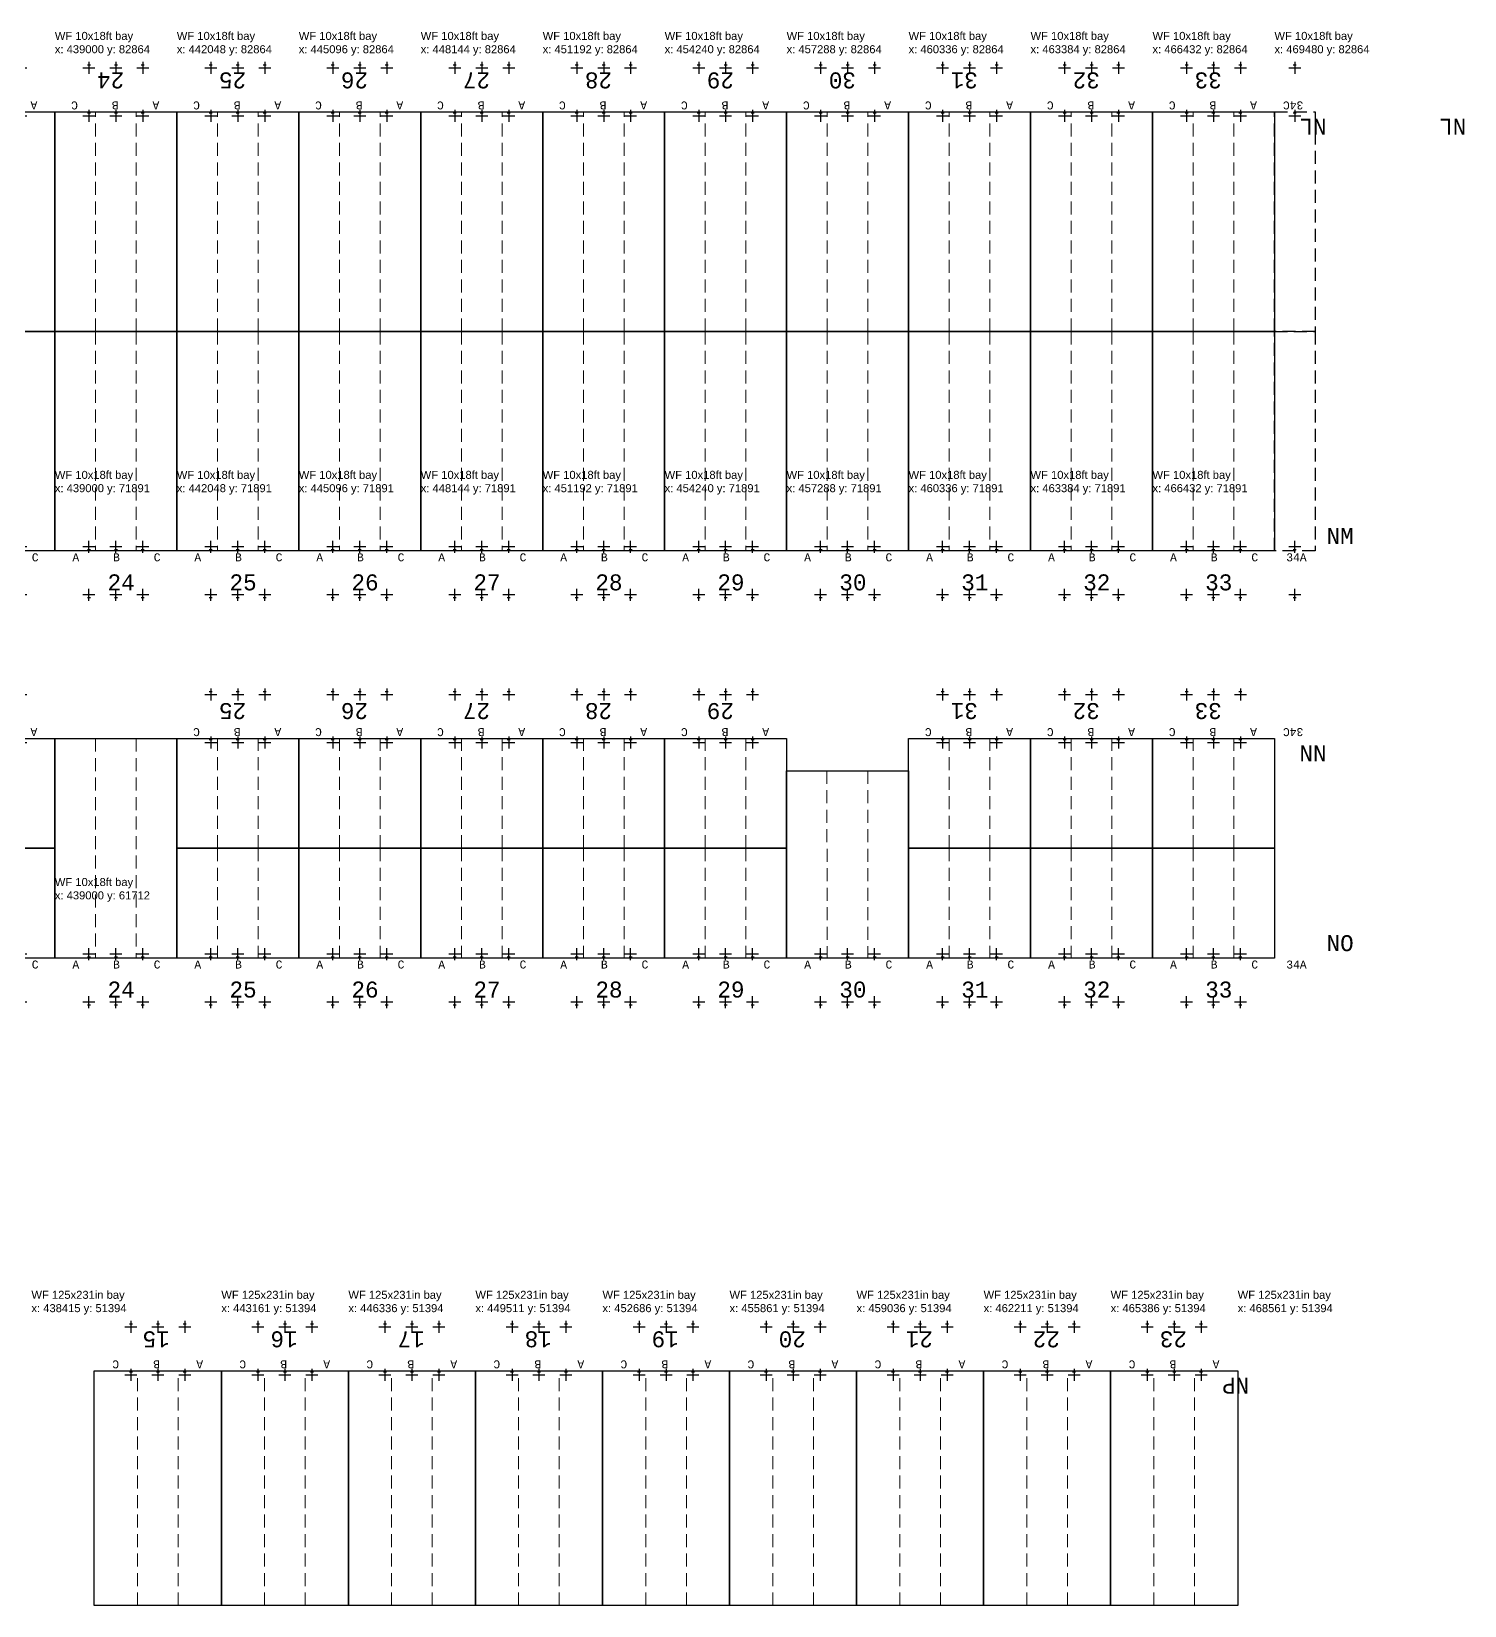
# Model space of a CAD drawing. Header units: millimetres. Extents: x 308165 to 657535, y 5096 to 173229.
# Drawn here: x 438416 to 474230, y 45527 to 84875 of the extents above; entities that cross this region are included whole.
import ezdxf

# ---------------------------------------------------------------- set-up
doc = ezdxf.new("R2010")
doc.units = ezdxf.units.MM
doc.linetypes.add('DASHED', pattern=[0.75, 0.5, -0.25])
doc.layers.add('Bin location transponder', color=250, linetype='Continuous')
doc.layers.add('WF_numbers', color=6, linetype='Continuous')
for name, color, linetype, lineweight in [('WF buffer', 1, 'DASHED', 30), ('WF dimensions', 3, 'Continuous', 30), ('WF transponder', 3, 'Continuous', 30), ('WF_bay', 5, 'Continuous', 30), ('WF_sketch_stock_areas', 30, 'Continuous', 30)]:
    doc.layers.add(name, color=color, linetype=linetype, lineweight=lineweight)
doc.styles.get("Standard").update_dxf_attribs({"font": 'arial.ttf'})
doc.styles.add('WF_txt', font='consola.ttf')

# ---------------------------------------------------------------- blocks, each defined once
blk = doc.blocks.new('Bin location transponder')
at = {"layer": 'Bin location transponder', "color": 3, "lineweight": 30}
for p, q in [((-600, 0), (600, 0)), ((-150, 300), (150, 300)), ((0, 600), (0, -600))]:
    blk.add_line(p, q, dxfattribs=at)
blk = doc.blocks.new('WF 10x18ft bay')
at = {"layer": 'WF_bay', "linetype": 'DASHED', "lineweight": 5, "ltscale": 650}
for p, q in [((1016, 5486), (1016, 0)), ((2032, 5486), (2032, 0))]:
    blk.add_line(p, q, dxfattribs=at)
at = {"layer": 'WF_bay'}
blk.add_lwpolyline([(0, 5486), (3048, 5486), (3048, 0), (0, 0)], close=True, dxfattribs=at)
at = {"layer": 'WF transponder', "xscale": 0.25, "yscale": 0.25, "zscale": 0.25, "rotation": 180.0000000062352}
for p in [(850, 100), (1524, 100), (2198, 100), (850, -1100), (1524, -1100), (2198, -1100)]:
    blk.add_blockref('Bin location transponder', p, dxfattribs=at)
at = {"layer": 'WF_numbers', "linetype": 'DASHED', "char_height": 200, "attachment_point": 1, "rotation": 0, "style": 'WF_txt'}
for s, insert in [('A', (439, -62, -723)), ('B', (1455, -62, -723)), ('C', (2471, -62, -723))]:
    blk.add_mtext_dynamic_manual_height_columns(s, width=423.53, gutter_width=2118, heights=[0], dxfattribs=dict(at, insert=insert))
blk = doc.blocks.new('WF 40x216in buffer')
at = {"layer": 'WF buffer', "ltscale": 650}
blk.add_lwpolyline([(0, 5486), (1016, 5486), (1016, 0), (0, 0)], close=True, dxfattribs=at)
at = {"layer": 'WF transponder', "xscale": 0.25, "yscale": 0.25, "zscale": 0.25, "rotation": 180.0000000062352}
for p in [(508, 100), (508, -1100)]:
    blk.add_blockref('Bin location transponder', p, dxfattribs=at)
blk = doc.blocks.new('WF 10x9ft bay')
at = {"layer": 'WF_bay', "linetype": 'DASHED', "lineweight": 5, "ltscale": 650}
for p, q in [((465782538, 222999616), (465782538, 222996873)), ((465783554, 222999616), (465783554, 222996873))]:
    blk.add_line(p, q, dxfattribs=at)
at = {"layer": 'WF_bay'}
blk.add_lwpolyline([(465781522, 222999616), (465784570, 222999616), (465784570, 222996873), (465781522, 222996873)], close=True, dxfattribs=at)
at = {"layer": 'WF transponder', "xscale": 0.25, "yscale": 0.25, "zscale": 0.25, "rotation": 180.0000000062352}
for p in [(465782372, 222996973), (465783046, 222996973), (465783720, 222996973), (465782372, 222995773), (465783046, 222995773), (465783720, 222995773)]:
    blk.add_blockref('Bin location transponder', p, dxfattribs=at)
at = {"layer": 'WF_numbers', "linetype": 'DASHED', "char_height": 200, "attachment_point": 1, "rotation": 0, "style": 'WF_txt'}
for s, insert in [('A', (465781961, 222996811, -723)), ('B', (465782977, 222996811, -723)), ('C', (465783993, 222996811, -723))]:
    blk.add_mtext_dynamic_manual_height_columns(s, width=423.53, gutter_width=2118, heights=[0], dxfattribs=dict(at, insert=insert))
blk = doc.blocks.new('WF 125x231in bay')
at = {"layer": 'WF_bay', "linetype": 'DASHED', "lineweight": 5, "ltscale": 650}
for p, q in [((1079, 5867), (1079, 0)), ((2095, 5867), (2095, 0))]:
    blk.add_line(p, q, dxfattribs=at)
at = {"layer": 'WF_bay'}
blk.add_lwpolyline([(0, 5867), (3175, 5867), (3175, 0), (0, 0)], close=True, dxfattribs=at)
at = {"layer": 'WF transponder', "xscale": 0.25, "yscale": 0.25, "zscale": 0.25, "rotation": 180.0000000062352}
for p in [(913, 100), (1587, 100), (2261, 100), (913, -1100), (1587, -1100), (2261, -1100)]:
    blk.add_blockref('Bin location transponder', p, dxfattribs=at)
at = {"layer": 'WF_numbers', "linetype": 'DASHED', "char_height": 200, "attachment_point": 1, "rotation": 0, "style": 'WF_txt'}
for s, insert in [('A', (457, -62, -723)), ('B', (1532, -62, -723)), ('C', (2556, -62, -723))]:
    blk.add_mtext_dynamic_manual_height_columns(s, width=423.53, gutter_width=2118, heights=[0], dxfattribs=dict(at, insert=insert))
blk = doc.blocks.new('WF 10x15ft bay')
at = {"layer": 'WF_bay', "linetype": 'DASHED', "lineweight": 5, "ltscale": 650}
for p, q in [((1217004, 885363, -162219), (1217015, 880680, -162219)), ((1218031, 885363, -162219), (1218031, 880680, -162219))]:
    blk.add_line(p, q, dxfattribs=at)
at = {"layer": 'WF_bay', "elevation": -162219}
blk.add_lwpolyline([(1215999, 885363), (1219047, 885363), (1219047, 880680), (1215999, 880680)], close=True, dxfattribs=at)
at = {"layer": 'WF transponder', "xscale": 0.25, "yscale": 0.25, "zscale": 0.25, "rotation": 180.0000000062352}
for p in [(1216849, 880780, -162219), (1217523, 880780, -162219), (1218197, 880780, -162219), (1216849, 879580, -162219), (1217523, 879580, -162219), (1218197, 879580, -162219)]:
    blk.add_blockref('Bin location transponder', p, dxfattribs=at)
at = {"layer": 'WF_numbers', "linetype": 'DASHED', "char_height": 200, "attachment_point": 1, "rotation": 0, "style": 'WF_txt'}
for s, insert in [('A', (1216439, 880618, -162943)), ('B', (1217455, 880618, -162943)), ('C', (1218471, 880618, -162943))]:
    blk.add_mtext_dynamic_manual_height_columns(s, width=423.53, gutter_width=2118, heights=[0], dxfattribs=dict(at, insert=insert))

msp = doc.modelspace()

# ---------------------------------------------------------------- block references
at = {"layer": 'WF dimensions', "color": 7, "true_color": 0xffffff}
msp.add_blockref('WF 10x15ft bay', (-758711, -818968), dxfattribs=at)
at = {"layer": 'WF_sketch_stock_areas'}
for name, p, rotation in [('WF 10x18ft bay', (439000, 82865, -162219), 179.9999999999069), ('WF 10x18ft bay', (442048, 82865, -162219), 179.9999999999069), ('WF 10x18ft bay', (445096, 82865, -162219), 179.9999999999069), ('WF 10x18ft bay', (448144, 82865, -162219), 179.9999999999069), ('WF 10x18ft bay', (451192, 82865, -162219), 179.9999999999069), ('WF 10x18ft bay', (454240, 82865, -162219), 179.9999999999069), ('WF 10x18ft bay', (457288, 82865, -162219), 179.9999999999069), ('WF 10x18ft bay', (460336, 82865, -162219), 179.9999999999069), ('WF 10x18ft bay', (463384, 82865, -162219), 179.9999999999069), ('WF 10x18ft bay', (466432, 82865, -162219), 179.9999999999069), ('WF 10x18ft bay', (469480, 82865, -162219), 179.9999999999069), ('WF 40x216in buffer', (470496, 82865, -162219), 179.9999999995335), ('WF 10x9ft bay', (466220522, 223064072, -162219), 179.9999999998993), ('WF 10x9ft bay', (466226618, 223064072, -162219), 179.9999999998993), ('WF 10x9ft bay', (466229666, 223064072, -162219), 179.9999999998993), ('WF 10x9ft bay', (466232714, 223064072, -162219), 179.9999999998993), ('WF 10x9ft bay', (466235762, 223064072, -162219), 179.9999999998993), ('WF 10x9ft bay', (466238810, 223064072, -162219), 179.9999999998993), ('WF 10x9ft bay', (466244906, 223064072, -162219), 179.9999999998993), ('WF 10x9ft bay', (466247954, 223064072, -162219), 179.9999999998993), ('WF 10x9ft bay', (466251002, 223064072, -162219), 179.9999999998993), ('WF 125x231in bay', (443161, 51394, -162219), 180.0000000000014), ('WF 125x231in bay', (446336, 51394, -162219), 180.0000000000014), ('WF 125x231in bay', (449511, 51394, -162219), 180.0000000000014), ('WF 125x231in bay', (452686, 51394, -162219), 180.0000000000014), ('WF 125x231in bay', (455861, 51394, -162219), 180.0000000000014), ('WF 125x231in bay', (459036, 51394, -162219), 180.0000000000014), ('WF 125x231in bay', (462211, 51394, -162219), 180.0000000000014), ('WF 125x231in bay', (465386, 51394, -162219), 180.0000000000014), ('WF 125x231in bay', (468561, 51394, -162219), 180.0000000000014)]:
    msp.add_blockref(name, p, dxfattribs=dict(at, rotation=rotation))
for name, p in [('WF 10x18ft bay', (435952, 71892, -162219)), ('WF 10x18ft bay', (439000, 71892, -162219)), ('WF 10x18ft bay', (442048, 71892, -162219)), ('WF 10x18ft bay', (445096, 71892, -162219)), ('WF 10x18ft bay', (448144, 71892, -162219)), ('WF 10x18ft bay', (451192, 71892, -162219)), ('WF 10x18ft bay', (454240, 71892, -162219)), ('WF 10x18ft bay', (457288, 71892, -162219)), ('WF 10x18ft bay', (460336, 71892, -162219)), ('WF 10x18ft bay', (463384, 71892, -162219)), ('WF 10x18ft bay', (466432, 71892, -162219)), ('WF 40x216in buffer', (469480, 71892, -162219)), ('WF 10x18ft bay', (439000, 61713, -162219)), ('WF 10x9ft bay', (-465345570, -222935160, -162219)), ('WF 10x9ft bay', (-465339474, -222935160, -162219)), ('WF 10x9ft bay', (-465336426, -222935160, -162219)), ('WF 10x9ft bay', (-465333378, -222935160, -162219)), ('WF 10x9ft bay', (-465330330, -222935160, -162219)), ('WF 10x9ft bay', (-465327282, -222935160, -162219)), ('WF 10x9ft bay', (-465321186, -222935160, -162219)), ('WF 10x9ft bay', (-465318138, -222935160, -162219)), ('WF 10x9ft bay', (-465315090, -222935160, -162219))]:
    msp.add_blockref(name, p, dxfattribs=at)

# ---------------------------------------------------------------- texts
at = {"char_height": 200, "attachment_point": 1}
for s, insert in [('WF 10x18ft bay\\Px: 439000 y: 82864', (439000, 84865)), ('WF 10x18ft bay\\Px: 442048 y: 82864', (442048, 84865)), ('WF 10x18ft bay\\Px: 445096 y: 82864', (445096, 84865)), ('WF 10x18ft bay\\Px: 448144 y: 82864', (448144, 84865)), ('WF 10x18ft bay\\Px: 451192 y: 82864', (451192, 84865)), ('WF 10x18ft bay\\Px: 454240 y: 82864', (454240, 84865)), ('WF 10x18ft bay\\Px: 457288 y: 82864', (457288, 84865)), ('WF 10x18ft bay\\Px: 460336 y: 82864', (460336, 84865)), ('WF 10x18ft bay\\Px: 463384 y: 82864', (463384, 84865)), ('WF 10x18ft bay\\Px: 466432 y: 82864', (466432, 84865)), ('WF 10x18ft bay\\Px: 469480 y: 82864', (469480, 84865)), ('WF 10x18ft bay\\Px: 439000 y: 71891', (439000, 73892)), ('WF 10x18ft bay\\Px: 442048 y: 71891', (442048, 73892)), ('WF 10x18ft bay\\Px: 445096 y: 71891', (445096, 73892)), ('WF 10x18ft bay\\Px: 448144 y: 71891', (448144, 73892)), ('WF 10x18ft bay\\Px: 451192 y: 71891', (451192, 73892)), ('WF 10x18ft bay\\Px: 454240 y: 71891', (454240, 73892)), ('WF 10x18ft bay\\Px: 457288 y: 71891', (457288, 73892)), ('WF 10x18ft bay\\Px: 460336 y: 71891', (460336, 73892)), ('WF 10x18ft bay\\Px: 463384 y: 71891', (463384, 73892)), ('WF 10x18ft bay\\Px: 466432 y: 71891', (466432, 73892)), ('WF 10x18ft bay\\Px: 439000 y: 61712', (439000, 63713)), ('WF 125x231in bay\\Px: 438415 y: 51394', (438415, 53394)), ('WF 125x231in bay\\Px: 443161 y: 51394', (443161, 53394)), ('WF 125x231in bay\\Px: 446336 y: 51394', (446336, 53394)), ('WF 125x231in bay\\Px: 449511 y: 51394', (449511, 53394)), ('WF 125x231in bay\\Px: 452686 y: 51394', (452686, 53394)), ('WF 125x231in bay\\Px: 455861 y: 51394', (455861, 53394)), ('WF 125x231in bay\\Px: 459036 y: 51394', (459036, 53394)), ('WF 125x231in bay\\Px: 462211 y: 51394', (462211, 53394)), ('WF 125x231in bay\\Px: 465386 y: 51394', (465386, 53394)), ('WF 125x231in bay\\Px: 468561 y: 51394', (468561, 53394))]:
    msp.add_mtext(s, dxfattribs=dict(at, insert=insert))
at = {"layer": 'WF_numbers', "linetype": 'DASHED', "attachment_point": 1, "style": 'WF_txt'}
for s, insert, char_height, rotation in [('24', (440732, 83453, -162219), 400, 180), ('25', (443780, 83453, -162219), 400, 180), ('26', (446828, 83453, -162219), 400, 180), ('27', (449876, 83453, -162219), 400, 180), ('28', (452924, 83453, -162219), 400, 180), ('29', (455972, 83453, -162219), 400, 180), ('30', (459020, 83453, -162219), 400, 180), ('31', (462068, 83453, -162219), 400, 180), ('32', (465116, 83453, -162219), 400, 180), ('33', (468164, 83453, -162219), 400, 180), ('34C', (470202, 82927, -162943), 200, 180), ('NL', (470782, 82292, -486658), 400, 180), ('NL', (474274, 82292, -324439), 400, 180), ('34A', (469775, 71830, -162943), 200, 0), ('25', (443780, 67687, -162219), 400, 180), ('26', (446828, 67687, -162219), 400, 180), ('27', (449876, 67687, -162219), 400, 180), ('28', (452924, 67687, -162219), 400, 180), ('29', (455972, 67687, -162219), 400, 180), ('31', (462068, 67687, -162219), 400, 180), ('32', (465116, 67687, -162219), 400, 180), ('33', (468164, 67687, -162219), 400, 180), ('34C', (470202, 67261, -162943), 200, 180), ('NN', (470782, 66627, -486658), 400, 180), ('34A', (469775, 61650, -162943), 200, 0), ('15', (441870, 51982, -162219), 400, 180), ('16', (445068, 51982, -162219), 400, 180), ('17', (448243, 51982, -162219), 400, 180), ('18', (451418, 51982, -162219), 400, 180), ('19', (454593, 51982, -162219), 400, 180), ('20', (457768, 51982, -162219), 400, 180), ('21', (460943, 51982, -162219), 400, 180), ('22', (464118, 51982, -162219), 400, 180), ('23', (467293, 51982, -162219), 400, 180), ('NP', (468847, 50822, -486658), 400, 180)]:
    msp.add_mtext_dynamic_manual_height_columns(s, width=423.53, gutter_width=2118, heights=[0], dxfattribs=dict(at, insert=insert, char_height=char_height, rotation=rotation))
at = {"layer": 'WF_numbers', "linetype": 'DASHED', "char_height": 400, "attachment_point": 1, "style": 'WF_txt'}
for s, insert in [('NM', (470782, 72464, -486658)), ('24', (440317, 71304, -162219)), ('25', (443365, 71304, -162219)), ('26', (446413, 71304, -162219)), ('27', (449461, 71304, -162219)), ('28', (452509, 71304, -162219)), ('29', (455557, 71304, -162219)), ('30', (458605, 71304, -162219)), ('31', (461653, 71304, -162219)), ('32', (464701, 71304, -162219)), ('33', (467749, 71304, -162219)), ('NO', (470782, 62285, -486658)), ('24', (440317, 61125, -162219)), ('25', (443365, 61125, -162219)), ('26', (446413, 61125, -162219)), ('27', (449461, 61125, -162219)), ('28', (452509, 61125, -162219)), ('29', (455557, 61125, -162219)), ('30', (458605, 61125, -162219)), ('31', (461653, 61125, -162219)), ('32', (464701, 61125, -162219)), ('33', (467749, 61125, -162219))]:
    msp.add_mtext_dynamic_manual_height_columns(s, width=423.53, gutter_width=2118, heights=[0], dxfattribs=dict(at, insert=insert))

doc.saveas('drawing.dxf')
